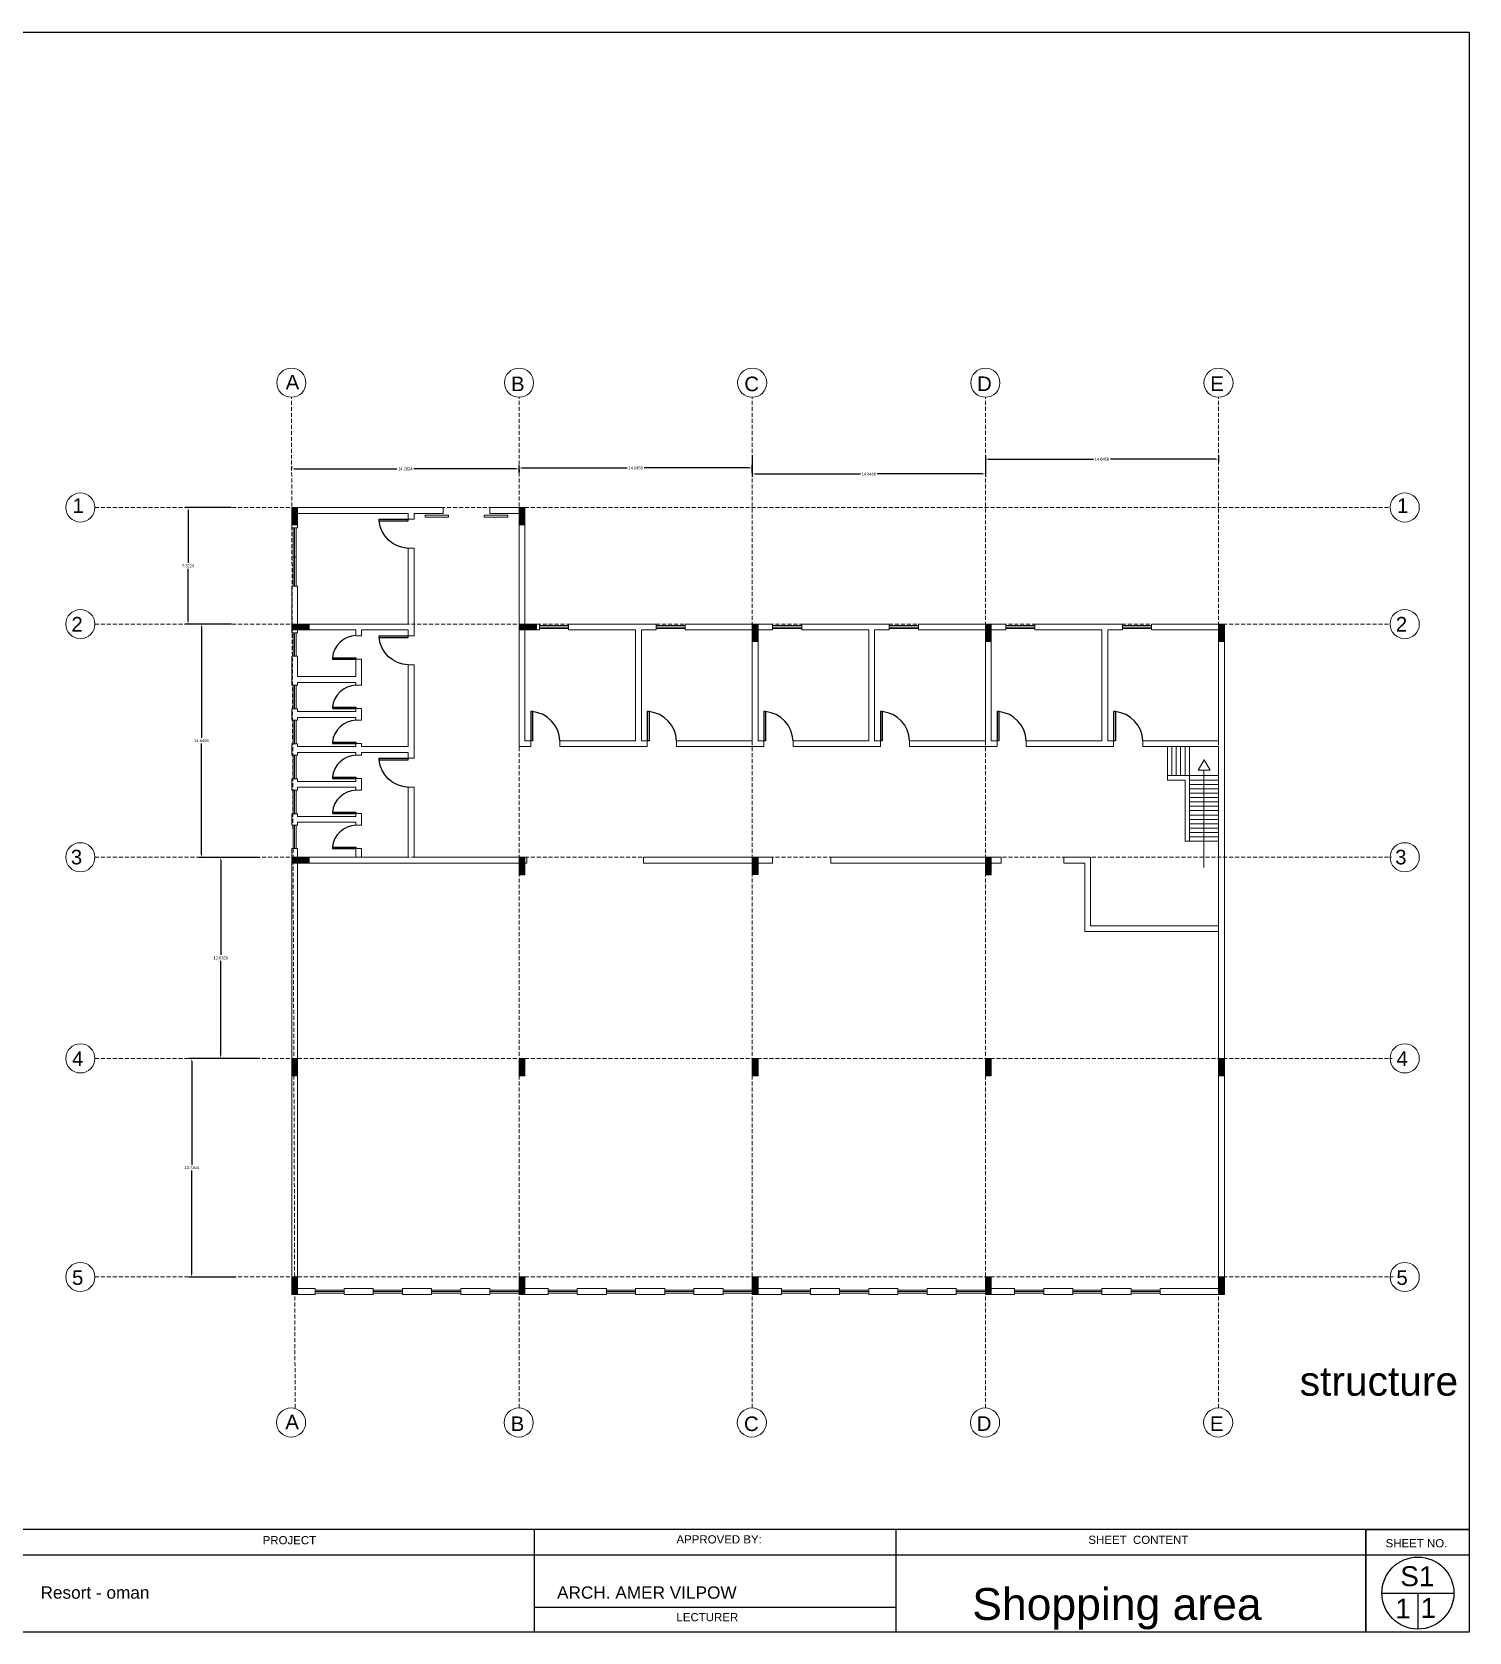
# Model space of a CAD drawing. Header units: inches. Extents: x 17 to 458, y 103 to 566.
# Drawn here: x 367.8 to 458.1, y 337.3 to 437.8 of the extents above; entities that cross this region are included whole.
import ezdxf

# ---------------------------------------------------------------- set-up
doc = ezdxf.new("R2010")
doc.units = ezdxf.units.IN
doc.header["$MEASUREMENT"] = 0
doc.linetypes.add('DASHED2', pattern=[0.375, 0.25, -0.125])
doc.layers.add('FUR', color=6, linetype='Continuous')
doc.styles.get("Standard").update_dxf_attribs({"font": 'arial.ttf'})
doc.dimstyles.get("Standard").update_dxf_attribs({"dimtxt": 0.18, "dimasz": 0.18, "dimexe": 0.18, "dimexo": 0.0625, "dimgap": 0.09, "dimtad": 0, "dimtih": 1, "dimtoh": 1, "dimdec": 4, "dimzin": 0, "dimdsep": 46, "dimtxsty": 'Standard', "dimcen": 0.09, "dimadec": 0, "dimazin": 0, "dimtfac": 1, "dimtdec": 4, "dimtofl": 0, "dimtmove": 0, "dimatfit": 3, "dimfxl": 1, "dimtolj": 1, "dimtzin": 0, "dimarcsym": 0})

# ---------------------------------------------------------------- blocks, each defined once
blk = doc.blocks.new('DESK4')
at = {"color": 0}
for p, q in [((0, 1), (-0.06, 1)), ((0, 0), (-0.06, 0))]:
    blk.add_line(p, q, dxfattribs=at)
blk.add_lwpolyline([(-0.06, 1), (-0.06, 0)], dxfattribs=at)
blk.add_lwpolyline([(0.945, 0, 0.376459), (0, 1), (0, 0)], format="xyb", dxfattribs=at)
blk = doc.blocks.new('*D197')
at = {"color": 0, "lineweight": -2, "transparency": 16777216}
for p, q in [((427.72, 411.2), (427.72, 410.8)), ((442.37, 411.2), (442.37, 410.8)), ((427.9, 410.98), (434.52, 410.98)), ((442.19, 410.98), (435.57, 410.98))]:
    blk.add_line(p, q, dxfattribs=at)
at = {"color": 0, "transparency": 16777216}
for points in [[(427.9, 411.01), (427.9, 410.95), (427.72, 410.98)], [(442.19, 411.01), (442.19, 410.95), (442.37, 410.98)]]:
    blk.add_solid(points, dxfattribs=at)
at = {"layer": 'Defpoints', "color": 0, "transparency": 16777216}
for p in [(427.72, 411.26), (442.37, 411.26), (427.72, 410.98)]:
    blk.add_point(p, dxfattribs=at)
at = {"color": 0, "transparency": 16777216, "insert": (435.04, 410.98), "char_height": 0.18, "attachment_point": 5}
blk.add_mtext('\\A1;14.6458', dxfattribs=at)
blk = doc.blocks.new('*D198')
at = {"color": 0, "lineweight": -2, "transparency": 16777216}
for p, q in [((413.07, 411.2), (413.07, 409.87)), ((427.72, 411.2), (427.72, 409.87)), ((413.25, 410.05), (419.87, 410.05)), ((427.54, 410.05), (420.92, 410.05))]:
    blk.add_line(p, q, dxfattribs=at)
at = {"color": 0, "transparency": 16777216}
for points in [[(413.25, 410.08), (413.25, 410.02), (413.07, 410.05)], [(427.54, 410.08), (427.54, 410.02), (427.72, 410.05)]]:
    blk.add_solid(points, dxfattribs=at)
at = {"layer": 'Defpoints', "color": 0, "transparency": 16777216}
for p in [(413.07, 411.26), (427.72, 411.26), (413.07, 410.05)]:
    blk.add_point(p, dxfattribs=at)
at = {"color": 0, "transparency": 16777216, "insert": (420.4, 410.05), "char_height": 0.18, "attachment_point": 5}
blk.add_mtext('\\A1;14.6458', dxfattribs=at)
blk = doc.blocks.new('*D199')
at = {"color": 0, "lineweight": -2, "transparency": 16777216}
for p, q in [((398.43, 410.12), (398.43, 410.61)), ((398.61, 410.43), (405.23, 410.43)), ((412.89, 410.43), (406.28, 410.43)), ((413.07, 410.12), (413.07, 410.61))]:
    blk.add_line(p, q, dxfattribs=at)
at = {"color": 0, "transparency": 16777216}
for points in [[(398.61, 410.46), (398.61, 410.4), (398.43, 410.43)], [(412.89, 410.46), (412.89, 410.4), (413.07, 410.43)]]:
    blk.add_solid(points, dxfattribs=at)
at = {"layer": 'Defpoints', "color": 0, "transparency": 16777216}
for p in [(398.43, 410.43), (398.43, 410.05), (413.07, 410.05)]:
    blk.add_point(p, dxfattribs=at)
at = {"color": 0, "transparency": 16777216, "insert": (405.75, 410.43), "char_height": 0.18, "attachment_point": 5}
blk.add_mtext('\\A1;14.6458', dxfattribs=at)
blk = doc.blocks.new('*D200')
at = {"color": 0, "lineweight": -2, "transparency": 16777216}
for p, q in [((384.15, 410.43), (384.15, 410.55)), ((384.33, 410.37), (390.76, 410.37)), ((398.25, 410.37), (391.81, 410.37)), ((398.43, 410.36), (398.43, 410.19))]:
    blk.add_line(p, q, dxfattribs=at)
at = {"color": 0, "transparency": 16777216}
for points in [[(384.33, 410.4), (384.33, 410.34), (384.15, 410.37)], [(398.25, 410.4), (398.25, 410.34), (398.43, 410.37)]]:
    blk.add_solid(points, dxfattribs=at)
at = {"layer": 'Defpoints', "color": 0, "transparency": 16777216}
for p in [(384.15, 410.37), (384.15, 410.37), (398.43, 410.43)]:
    blk.add_point(p, dxfattribs=at)
at = {"color": 0, "transparency": 16777216, "insert": (391.29, 410.37), "char_height": 0.18, "attachment_point": 5}
blk.add_mtext('\\A1;14.2824', dxfattribs=at)
blk = doc.blocks.new('*D201')
at = {"color": 0, "lineweight": -2, "transparency": 16777216}
for p, q in [((380.37, 407.94), (377.46, 407.94)), ((377.64, 407.76), (377.64, 404.46)), ((377.64, 400.8), (377.64, 404.1)), ((380.37, 400.62), (377.46, 400.62))]:
    blk.add_line(p, q, dxfattribs=at)
at = {"color": 0, "transparency": 16777216}
for points in [[(377.61, 407.76), (377.67, 407.76), (377.64, 407.94)], [(377.61, 400.8), (377.67, 400.8), (377.64, 400.62)]]:
    blk.add_solid(points, dxfattribs=at)
at = {"layer": 'Defpoints', "color": 0, "transparency": 16777216}
for p in [(380.44, 407.94), (377.64, 400.62), (380.44, 400.62)]:
    blk.add_point(p, dxfattribs=at)
at = {"color": 0, "transparency": 16777216, "insert": (377.64, 404.28), "char_height": 0.18, "attachment_point": 5}
blk.add_mtext('\\A1;7.3229', dxfattribs=at)
blk = doc.blocks.new('*D202')
at = {"color": 0, "lineweight": -2, "transparency": 16777216}
for p, q in [((380.37, 400.62), (378.3, 400.62)), ((378.48, 400.44), (378.48, 393.48)), ((378.48, 386.15), (378.48, 393.12)), ((380.37, 385.97), (378.3, 385.97))]:
    blk.add_line(p, q, dxfattribs=at)
at = {"color": 0, "transparency": 16777216}
for points in [[(378.45, 400.44), (378.51, 400.44), (378.48, 400.62)], [(378.45, 386.15), (378.51, 386.15), (378.48, 385.97)]]:
    blk.add_solid(points, dxfattribs=at)
at = {"layer": 'Defpoints', "color": 0, "transparency": 16777216}
for p in [(380.44, 400.62), (378.48, 385.97), (380.44, 385.97)]:
    blk.add_point(p, dxfattribs=at)
at = {"color": 0, "transparency": 16777216, "insert": (378.48, 393.3), "char_height": 0.18, "attachment_point": 5}
blk.add_mtext('\\A1;14.6458', dxfattribs=at)
blk = doc.blocks.new('*D203')
at = {"color": 0, "lineweight": -2, "transparency": 16777216}
for p, q in [((382.14, 385.97), (379.51, 385.97)), ((379.69, 385.79), (379.69, 379.84)), ((379.69, 373.52), (379.69, 379.48)), ((382.14, 373.34), (379.51, 373.34))]:
    blk.add_line(p, q, dxfattribs=at)
at = {"color": 0, "transparency": 16777216}
for points in [[(379.66, 385.79), (379.72, 385.79), (379.69, 385.97)], [(379.66, 373.52), (379.72, 373.52), (379.69, 373.34)]]:
    blk.add_solid(points, dxfattribs=at)
at = {"layer": 'Defpoints', "color": 0, "transparency": 16777216}
for p in [(382.21, 385.97), (379.69, 373.34), (382.21, 373.34)]:
    blk.add_point(p, dxfattribs=at)
at = {"color": 0, "transparency": 16777216, "insert": (379.69, 379.66), "char_height": 0.18, "attachment_point": 5}
blk.add_mtext('\\A1;12.6320', dxfattribs=at)
blk = doc.blocks.new('*D204')
at = {"color": 0, "lineweight": -2, "transparency": 16777216}
for p, q in [((380.66, 373.34), (377.69, 373.34)), ((377.87, 373.16), (377.87, 366.66)), ((377.87, 359.79), (377.87, 366.3)), ((380.66, 359.61), (377.69, 359.61))]:
    blk.add_line(p, q, dxfattribs=at)
at = {"color": 0, "transparency": 16777216}
for points in [[(377.84, 373.16), (377.9, 373.16), (377.87, 373.34)], [(377.84, 359.79), (377.9, 359.79), (377.87, 359.61)]]:
    blk.add_solid(points, dxfattribs=at)
at = {"layer": 'Defpoints', "color": 0, "transparency": 16777216}
for p in [(380.73, 373.34), (377.87, 359.61), (380.73, 359.61)]:
    blk.add_point(p, dxfattribs=at)
at = {"color": 0, "transparency": 16777216, "insert": (377.87, 366.48), "char_height": 0.18, "attachment_point": 5}
blk.add_mtext('\\A1;13.7304', dxfattribs=at)

msp = doc.modelspace()

# ---------------------------------------------------------------- hatches: boundary and pattern name
at = {"lineweight": 0}
h = msp.add_hatch(color=6, dxfattribs=at)
h.dxf.hatch_style = 1
h.paths.add_polyline_path([(384.52063, 407.94347), (384.15449, 407.94347), (384.15449, 406.84503), (384.52063, 406.84503)])
h = msp.add_hatch(color=6, dxfattribs=at)
h.dxf.hatch_style = 1
h.paths.add_polyline_path([(398.79397, 407.94347), (398.42782, 407.94347), (398.42782, 406.84503), (398.79397, 406.84503)])
h = msp.add_hatch(color=6, dxfattribs=at)
h.dxf.hatch_style = 1
h.paths.add_polyline_path([(385.2466, 400.25442), (385.2466, 400.62057), (384.14816, 400.62057), (384.14816, 400.25442)])
h = msp.add_hatch(color=6, dxfattribs=at)
h.dxf.hatch_style = 1
h.paths.add_polyline_path([(399.52626, 400.25442), (399.52626, 400.62057), (398.42782, 400.62057), (398.42782, 400.25442)])
h = msp.add_hatch(color=6, dxfattribs=at)
h.dxf.hatch_style = 1
h.paths.add_polyline_path([(413.43977, 400.62057), (413.07362, 400.62057), (413.07362, 399.52213), (413.43977, 399.52213)])
h = msp.add_hatch(color=6, dxfattribs=at)
h.dxf.hatch_style = 1
h.paths.add_polyline_path([(428.08557, 400.62057), (427.71943, 400.62057), (427.71943, 399.52213), (428.08557, 399.52213)])
h = msp.add_hatch(color=6, dxfattribs=at)
h.dxf.hatch_style = 1
h.paths.add_polyline_path([(442.73137, 400.62057), (442.36523, 400.62057), (442.36523, 399.52213), (442.73137, 399.52213)])
h = msp.add_hatch(color=6, dxfattribs=at)
h.dxf.hatch_style = 1
h.paths.add_polyline_path([(385.2466, 385.60862), (385.2466, 385.97477), (384.14816, 385.97477), (384.14816, 385.60862)])
h = msp.add_hatch(color=6, dxfattribs=at)
h.dxf.hatch_style = 1
h.paths.add_polyline_path([(398.42782, 384.87633), (398.79397, 384.87633), (398.79397, 385.97477), (398.42782, 385.97477)])
h = msp.add_hatch(color=6, dxfattribs=at)
h.dxf.hatch_style = 1
h.paths.add_polyline_path([(413.43977, 385.98674), (413.07362, 385.98674), (413.07362, 384.8883), (413.43977, 384.8883)])
h = msp.add_hatch(color=6, dxfattribs=at)
h.dxf.hatch_style = 1
h.paths.add_polyline_path([(427.71943, 384.87633), (428.08557, 384.87633), (428.08557, 385.97477), (427.71943, 385.97477)])
h = msp.add_hatch(color=6, dxfattribs=at)
h.dxf.hatch_style = 1
h.paths.add_polyline_path([(384.51431, 373.34276), (384.14816, 373.34276), (384.14816, 372.24433), (384.51431, 372.24433)])
h = msp.add_hatch(color=6, dxfattribs=at)
h.dxf.hatch_style = 1
h.paths.add_polyline_path([(398.79397, 373.34276), (398.42782, 373.34276), (398.42782, 372.24433), (398.79397, 372.24433)])
h = msp.add_hatch(color=6, dxfattribs=at)
h.dxf.hatch_style = 1
h.paths.add_polyline_path([(413.43977, 373.34276), (413.07362, 373.34276), (413.07362, 372.24433), (413.43977, 372.24433)])
h = msp.add_hatch(color=6, dxfattribs=at)
h.dxf.hatch_style = 1
h.paths.add_polyline_path([(428.08557, 373.34276), (427.71943, 373.34276), (427.71943, 372.24433), (428.08557, 372.24433)])
h = msp.add_hatch(color=6, dxfattribs=at)
h.dxf.hatch_style = 1
h.paths.add_polyline_path([(442.73137, 373.34276), (442.36523, 373.34276), (442.36523, 372.24433), (442.73137, 372.24433)])
h = msp.add_hatch(color=6, dxfattribs=at)
h.dxf.hatch_style = 1
h.paths.add_polyline_path([(384.51431, 359.61232), (384.14816, 359.61232), (384.14816, 358.51389), (384.51431, 358.51389)])
h = msp.add_hatch(color=6, dxfattribs=at)
h.dxf.hatch_style = 1
h.paths.add_polyline_path([(398.79854, 359.61232), (398.43239, 359.61232), (398.43239, 358.51389), (398.79854, 358.51389)])
h = msp.add_hatch(color=6, dxfattribs=at)
h.dxf.hatch_style = 1
h.paths.add_polyline_path([(413.43977, 359.61232), (413.07362, 359.61232), (413.07362, 358.51389), (413.43977, 358.51389)])
h = msp.add_hatch(color=6, dxfattribs=at)
h.dxf.hatch_style = 1
h.paths.add_polyline_path([(428.08693, 359.61232), (427.72078, 359.61232), (427.72078, 358.51389), (428.08693, 358.51389)])
h = msp.add_hatch(color=6, dxfattribs=at)
h.dxf.hatch_style = 1
h.paths.add_polyline_path([(442.73137, 359.61232), (442.36523, 359.61232), (442.36523, 358.51389), (442.73137, 358.51389)])

# ---------------------------------------------------------------- linework, layer by layer
at = {"color": 240, "true_color": 0xed1f24}
for p, q in [((303.05907, 437.80988), (458.09613, 437.80988)), ((458.09613, 437.80988), (458.09613, 337.31494)), ((458.09613, 343.75692), (303.05907, 343.75692)), ((399.38348, 343.75692), (399.38348, 337.31494)), ((422.08776, 343.75692), (422.08776, 337.31494)), ((422.08776, 343.75692), (422.08776, 337.31494)), ((451.62239, 343.75692), (451.62239, 337.31494)), ((458.09613, 342.14643), (309.53281, 342.14643)), ((399.38348, 342.14643), (399.38348, 337.31494)), ((422.08776, 338.86081), (399.38348, 338.86081)), ((458.09613, 337.31494), (303.05907, 337.31494)), ((458.09613, 337.31494), (303.05907, 337.31494))]:
    msp.add_line(p, q, dxfattribs=at)
at = {"color": 1, "linetype": 'DASHED2', "lineweight": 0}
for p, q in [((384.36587, 351.38716), (384.12861, 414.86743)), ((398.42782, 351.38716), (398.42782, 414.86743)), ((413.07362, 351.38716), (413.07362, 414.86743)), ((427.71943, 351.38716), (427.71943, 414.86743)), ((442.36523, 351.38716), (442.36523, 414.86743))]:
    msp.add_line(p, q, dxfattribs=at)
at = {"color": 18, "linetype": 'DASHED2', "lineweight": 0, "true_color": 0x000000}
for p, q in [((371.78894, 407.94347), (453.14377, 407.94347)), ((371.78894, 400.62057), (453.17114, 400.62057)), ((371.78894, 385.97477), (453.22588, 385.97477)), ((371.78894, 373.34276), (453.27309, 373.34276)), ((371.78894, 359.61232), (453.32441, 359.61232))]:
    msp.add_line(p, q, dxfattribs=at)
at = {"lineweight": 0}
for p, q in [((384.14816, 407.94347), (391.47106, 407.94347)), ((384.14816, 406.66196), (384.14816, 407.94347)), ((384.51431, 407.57732), (391.47106, 407.57732)), ((384.51431, 406.66196), (384.51431, 407.57732)), ((391.47106, 407.94347), (393.66793, 407.94347)), ((391.47106, 407.57732), (391.47106, 407.21118)), ((391.47106, 407.21118), (391.83721, 407.21118)), ((391.83721, 407.57732), (393.66793, 407.57732)), ((391.83721, 407.57732), (391.83721, 407.21118)), ((392.52408, 407.34081), (392.52408, 407.46896)), ((393.99552, 407.34081), (392.52408, 407.34081)), ((392.53094, 407.46896), (393.99552, 407.46896)), ((393.66793, 407.57732), (393.66793, 407.94347)), ((393.99552, 407.46896), (393.99552, 407.34081)), ((393.99552, 407.34081), (393.99552, 407.34081)), ((396.24796, 407.34081), (396.24796, 407.46896)), ((397.7194, 407.34081), (396.24796, 407.34081)), ((396.25482, 407.46896), (397.7194, 407.46896)), ((396.59709, 407.94347), (398.79397, 407.94347)), ((396.59709, 407.57732), (396.59709, 407.94347)), ((396.59709, 407.57732), (398.42782, 407.57732)), ((397.7194, 407.46896), (397.7194, 407.34081)), ((397.7194, 407.34081), (397.7194, 407.34081)), ((398.42782, 407.57732), (398.42782, 400.25442)), ((398.79397, 407.94347), (398.79397, 400.62057)), ((384.51431, 406.66196), (384.14816, 406.66196)), ((384.2397, 406.66196), (384.2397, 403.00051)), ((384.33124, 406.66196), (384.33124, 403.00051)), ((384.42277, 406.66196), (384.42277, 403.00051)), ((391.47106, 405.38045), (391.47106, 400.62057)), ((391.47106, 405.38045), (391.83721, 405.38045)), ((391.83721, 405.38045), (391.83721, 400.25442)), ((384.42277, 404.83124), (384.2397, 404.83124)), ((384.14816, 400.62057), (384.14816, 403.00051)), ((384.51431, 403.00051), (384.14816, 403.00051)), ((384.51431, 400.62057), (384.51431, 403.00051)), ((384.14816, 400.07051), (384.14816, 400.62057)), ((384.51431, 400.07051), (384.14816, 400.07051)), ((384.2397, 400.07051), (384.2397, 398.59871)), ((384.33124, 400.07051), (384.33124, 398.59871)), ((384.42277, 400.07051), (384.42277, 398.59871)), ((391.47106, 400.62057), (384.51431, 400.62057)), ((384.51431, 400.07051), (384.51431, 400.25442)), ((388.17576, 400.25442), (384.51431, 400.25442)), ((388.17576, 399.88828), (388.17576, 400.25442)), ((388.5419, 399.88828), (388.5419, 400.25442)), ((391.47106, 400.25442), (388.5419, 400.25442)), ((391.47106, 399.77887), (391.47106, 400.25442)), ((391.83721, 399.88828), (391.83721, 400.25442)), ((398.42782, 400.25442), (398.42782, 392.93152)), ((398.79397, 400.62057), (399.70933, 400.62057)), ((398.79397, 400.25442), (398.79397, 393.29767)), ((398.79397, 400.25442), (399.70933, 400.25442)), ((399.70933, 400.25442), (399.70933, 400.62057)), ((399.70933, 400.52903), (401.54005, 400.52903)), ((399.70933, 400.4375), (401.54005, 400.4375)), ((399.70933, 400.34596), (401.54005, 400.34596)), ((401.54005, 400.62057), (406.11687, 400.62057)), ((401.54005, 400.25442), (401.54005, 400.62057)), ((401.54005, 400.25442), (405.75072, 400.25442)), ((405.75072, 400.25442), (405.75072, 393.29767)), ((406.11687, 400.62057), (407.03223, 400.62057)), ((406.11687, 400.25442), (407.03223, 400.25442)), ((406.11687, 400.25442), (406.11687, 393.29767)), ((407.03223, 400.25442), (407.03223, 400.62057)), ((407.03223, 400.52903), (408.86295, 400.52903)), ((407.03223, 400.4375), (408.86295, 400.4375)), ((407.03223, 400.34596), (408.86295, 400.34596)), ((408.86295, 400.62057), (413.43977, 400.62057)), ((408.86295, 400.25442), (408.86295, 400.62057)), ((408.86295, 400.25442), (413.07362, 400.25442)), ((413.07362, 393.29767), (413.07362, 400.25442)), ((413.43977, 400.62057), (414.35513, 400.62057)), ((413.43977, 400.25442), (414.35513, 400.25442)), ((413.43977, 400.25442), (413.43977, 393.29767)), ((414.35513, 400.25442), (414.35513, 400.62057)), ((414.35513, 400.52903), (416.18586, 400.52903)), ((414.35513, 400.4375), (416.18586, 400.4375)), ((414.35513, 400.34596), (416.18586, 400.34596)), ((416.18586, 400.62057), (420.76267, 400.62057)), ((416.18586, 400.25442), (416.18586, 400.62057)), ((416.18586, 400.25442), (420.39652, 400.25442)), ((420.39652, 400.25442), (420.39652, 393.29767)), ((420.76267, 400.62057), (421.67803, 400.62057)), ((420.76267, 400.25442), (420.76267, 393.29767)), ((420.76267, 400.25442), (421.67803, 400.25442)), ((421.67803, 400.25442), (421.67803, 400.62057)), ((421.67803, 400.52903), (423.50876, 400.52903)), ((421.67803, 400.4375), (423.50876, 400.4375)), ((421.67803, 400.34596), (423.50876, 400.34596)), ((423.50876, 400.62057), (428.08557, 400.62057)), ((423.50876, 400.25442), (423.50876, 400.62057)), ((423.50876, 400.25442), (427.71943, 400.25442)), ((427.71943, 400.25442), (427.71943, 393.29767)), ((428.08557, 400.62057), (429.00093, 400.62057)), ((428.08557, 400.25442), (429.00093, 400.25442)), ((428.08557, 393.29767), (428.08557, 400.25442)), ((429.00093, 400.25442), (429.00093, 400.62057)), ((429.00093, 400.52903), (430.83166, 400.52903)), ((429.00093, 400.4375), (430.83166, 400.4375)), ((429.00093, 400.34596), (430.83166, 400.34596)), ((430.83166, 400.62057), (435.40847, 400.62057)), ((430.83166, 400.25442), (430.83166, 400.62057)), ((430.83166, 400.25442), (435.04233, 400.25442)), ((435.04233, 400.25442), (435.04233, 393.29767)), ((435.40847, 400.62057), (436.32383, 400.62057)), ((435.40847, 400.25442), (435.40847, 393.29767)), ((435.40847, 400.25442), (436.32383, 400.25442)), ((436.32383, 400.25442), (436.32383, 400.62057)), ((436.32383, 400.52903), (438.15456, 400.52903)), ((436.32383, 400.4375), (438.15456, 400.4375)), ((436.32383, 400.34596), (438.15456, 400.34596)), ((438.15456, 400.62057), (442.73137, 400.62057)), ((438.15456, 400.25442), (438.15456, 400.62057)), ((438.15456, 400.25442), (442.36523, 400.25442)), ((442.36523, 400.25442), (442.36523, 393.29767)), ((442.73137, 400.62057), (442.73137, 393.29767)), ((388.17576, 399.88828), (388.5419, 399.88828)), ((391.47106, 399.88828), (391.83721, 399.88828)), ((384.14816, 396.7752), (384.14816, 398.59871)), ((384.51431, 398.59871), (384.14816, 398.59871)), ((384.51431, 397.32526), (384.51431, 398.59871)), ((388.17576, 397.32526), (388.17576, 398.4237)), ((388.17576, 398.4237), (388.5419, 398.4237)), ((388.5419, 396.77604), (388.5419, 398.4237)), ((391.47106, 392.93152), (391.47106, 398.05755)), ((391.47106, 398.05755), (391.83721, 398.05755)), ((391.83721, 392.19923), (391.83721, 398.05755)), ((388.17576, 397.32526), (384.51431, 397.32526)), ((384.51431, 396.7752), (384.51431, 396.95912)), ((388.17576, 396.95912), (384.51431, 396.95912)), ((388.17576, 396.77604), (388.17576, 396.95912)), ((384.51431, 396.7752), (384.14816, 396.7752)), ((384.2397, 396.7752), (384.2397, 395.30341)), ((384.33124, 396.7752), (384.33124, 395.30341)), ((384.42277, 396.7752), (384.42277, 395.30341)), ((388.17576, 396.77604), (388.5419, 396.77604)), ((384.14816, 394.57833), (384.14816, 395.30341)), ((384.51431, 395.30341), (384.14816, 395.30341)), ((384.51431, 395.12839), (384.51431, 395.30341)), ((388.17576, 395.12839), (384.51431, 395.12839)), ((388.17576, 395.12839), (388.17576, 395.31146)), ((388.17576, 395.31146), (388.5419, 395.31146)), ((388.5419, 394.57917), (388.5419, 395.31146)), ((384.51431, 394.57833), (384.14816, 394.57833)), ((384.2397, 394.57833), (384.2397, 393.10653)), ((384.33124, 394.57833), (384.33124, 393.10653)), ((384.42277, 394.57833), (384.42277, 393.10653)), ((384.51431, 394.57833), (384.51431, 394.76225)), ((388.17576, 394.76225), (384.51431, 394.76225)), ((388.17576, 394.57917), (388.17576, 394.76225)), ((388.17576, 394.57917), (388.5419, 394.57917)), ((384.14816, 392.38146), (384.14816, 393.10653)), ((384.51431, 393.10653), (384.14816, 393.10653)), ((384.51431, 392.93152), (384.51431, 393.10653)), ((388.17576, 392.93152), (388.17576, 393.11459)), ((388.17576, 393.11459), (388.5419, 393.11459)), ((388.5419, 392.93152), (388.5419, 393.11459)), ((398.79397, 393.29767), (399.16011, 393.29767)), ((399.16011, 393.29767), (399.16011, 392.93152)), ((400.99084, 393.29767), (405.75072, 393.29767)), ((400.99084, 393.29767), (400.99084, 392.93152)), ((406.11687, 393.29767), (406.48301, 393.29767)), ((406.48301, 393.29767), (406.48301, 392.93152)), ((408.31374, 393.29767), (413.07362, 393.29767)), ((408.31374, 393.29767), (408.31374, 392.93152)), ((413.43977, 393.29767), (413.80591, 393.29767)), ((413.80591, 393.29767), (413.80591, 392.93152)), ((415.63664, 393.29767), (420.39652, 393.29767)), ((415.63664, 393.29767), (415.63664, 392.93152)), ((420.76267, 393.29767), (421.12881, 393.29767)), ((421.12881, 393.29767), (421.12881, 392.93152)), ((422.95954, 393.29767), (427.71943, 393.29767)), ((422.95954, 393.29767), (422.95954, 392.93152)), ((428.08557, 393.29767), (428.45172, 393.29767)), ((428.45172, 393.29767), (428.45172, 392.93152)), ((430.28244, 393.29767), (435.04233, 393.29767)), ((430.28244, 393.29767), (430.28244, 392.93152)), ((435.40847, 393.29767), (435.77462, 393.29767)), ((435.77462, 393.29767), (435.77462, 392.93152)), ((437.60534, 393.29767), (442.36523, 393.29767)), ((437.60534, 393.29767), (437.60534, 392.93152)), ((442.73137, 393.29767), (442.73137, 385.97477)), ((384.51431, 392.38146), (384.14816, 392.38146)), ((384.2397, 392.38146), (384.2397, 390.90966)), ((384.33124, 392.38146), (384.33124, 390.90966)), ((384.42277, 392.38146), (384.42277, 390.90966)), ((388.17576, 392.93152), (384.51431, 392.93152)), ((384.51431, 392.38146), (384.51431, 392.56538)), ((388.17576, 392.56538), (384.51431, 392.56538)), ((388.17576, 392.3823), (388.17576, 392.56538)), ((388.17576, 392.3823), (388.5419, 392.3823)), ((388.5419, 392.93152), (391.47106, 392.93152)), ((388.5419, 392.3823), (388.5419, 392.56538)), ((388.5419, 392.56538), (391.47106, 392.56538)), ((391.47106, 392.08983), (391.47106, 392.56538)), ((391.47106, 392.19923), (391.83721, 392.19923)), ((398.42782, 392.93152), (399.16011, 392.93152)), ((400.99084, 392.93152), (406.48301, 392.93152)), ((408.31374, 392.93152), (413.80591, 392.93152)), ((415.63664, 392.93152), (421.12881, 392.93152)), ((422.95954, 392.93152), (428.45172, 392.93152)), ((430.28244, 392.93152), (435.77462, 392.93152)), ((437.60534, 392.93152), (442.36523, 392.93152)), ((439.16146, 392.93152), (439.16146, 391.1008)), ((439.43607, 392.93152), (439.43607, 391.1008)), ((439.71068, 392.93152), (439.71068, 391.1008)), ((439.98529, 392.93152), (439.98529, 391.1008)), ((440.25989, 392.93152), (440.25989, 391.1008)), ((440.25989, 392.93152), (440.25989, 391.1008)), ((440.5345, 392.93152), (440.5345, 386.98166)), ((442.36523, 392.93152), (442.36523, 385.97477)), ((439.16146, 391.1008), (442.36523, 391.1008)), ((439.16146, 391.1008), (439.16146, 390.82619)), ((384.14816, 390.18459), (384.14816, 390.90966)), ((384.51431, 390.90966), (384.14816, 390.90966)), ((384.51431, 390.18459), (384.14816, 390.18459)), ((384.2397, 390.18459), (384.2397, 388.71279)), ((384.33124, 390.18459), (384.33124, 388.71279)), ((384.42277, 390.18459), (384.42277, 388.71279)), ((384.51431, 390.73465), (384.51431, 390.90966)), ((388.17576, 390.73465), (384.51431, 390.73465)), ((388.17576, 390.36851), (384.51431, 390.36851)), ((384.51431, 390.18459), (384.51431, 390.36851)), ((388.17576, 390.73465), (388.17576, 390.91772)), ((388.17576, 390.91772), (388.5419, 390.91772)), ((388.17576, 390.18543), (388.17576, 390.36851)), ((388.17576, 390.18543), (388.5419, 390.18543)), ((388.5419, 390.18543), (388.5419, 390.91772)), ((391.47106, 385.97477), (391.47106, 390.36851)), ((391.47106, 390.36851), (391.83721, 390.36851)), ((391.83721, 385.97477), (391.83721, 390.36851)), ((439.16146, 390.82619), (440.25989, 390.82619)), ((440.25989, 390.82619), (440.25989, 386.98166)), ((440.5345, 390.82619), (442.36523, 390.82619)), ((440.5345, 390.82619), (442.36523, 390.82619)), ((440.5345, 390.55158), (442.36523, 390.55158)), ((440.5345, 390.27697), (442.36523, 390.27697)), ((440.5345, 390.00236), (442.36523, 390.00236)), ((440.5345, 389.72775), (442.36523, 389.72775)), ((440.5345, 389.45314), (442.36523, 389.45314)), ((440.5345, 389.17853), (442.36523, 389.17853)), ((384.14816, 387.98772), (384.14816, 388.71279)), ((384.51431, 388.71279), (384.14816, 388.71279)), ((384.51431, 387.98772), (384.14816, 387.98772)), ((384.2397, 387.98772), (384.2397, 386.51592)), ((384.33124, 387.98772), (384.33124, 386.51592)), ((384.42277, 387.98772), (384.42277, 386.51592)), ((384.51431, 388.53778), (384.51431, 388.71279)), ((388.17576, 388.53778), (384.51431, 388.53778)), ((384.51431, 387.98772), (384.51431, 388.17164)), ((388.17576, 388.17164), (384.51431, 388.17164)), ((388.17576, 388.53778), (388.17576, 388.72085)), ((388.17576, 388.72085), (388.5419, 388.72085)), ((388.17576, 387.98856), (388.17576, 388.17164)), ((388.17576, 387.98856), (388.5419, 387.98856)), ((388.5419, 387.98856), (388.5419, 388.72085)), ((440.5345, 388.90393), (442.36523, 388.90393)), ((440.5345, 388.62932), (442.36523, 388.62932)), ((440.5345, 388.35471), (442.36523, 388.35471)), ((440.5345, 388.0801), (442.36523, 388.0801)), ((440.5345, 386.98166), (440.25989, 386.98166)), ((440.5345, 387.80549), (442.36523, 387.80549)), ((440.5345, 387.53088), (442.36523, 387.53088)), ((440.5345, 387.25627), (442.36523, 387.25627)), ((440.5345, 386.98166), (442.36523, 386.98166)), ((384.14816, 385.97477), (384.14816, 386.51592)), ((384.51431, 386.51592), (384.14816, 386.51592)), ((384.14816, 358.51389), (384.14816, 385.97477)), ((384.51431, 385.97477), (384.51431, 386.51592)), ((391.47106, 385.97477), (384.51431, 385.97477)), ((388.17576, 385.97477), (388.17576, 386.52398)), ((388.17576, 386.52398), (388.5419, 386.52398)), ((388.5419, 385.97477), (388.5419, 386.52398)), ((398.9235, 385.97477), (391.83721, 385.97477)), ((414.35613, 385.97477), (406.2464, 385.97477)), ((428.7171, 385.97477), (418.01758, 385.97477)), ((434.3264, 385.97477), (432.657, 385.97477)), ((432.657, 385.97477), (432.657, 385.60862)), ((434.3264, 385.97477), (434.3264, 385.60862)), ((434.3264, 385.97477), (434.3264, 381.67256)), ((442.36523, 385.60862), (442.36523, 385.97477)), ((442.73137, 385.97477), (442.73137, 358.51389)), ((384.51431, 358.88003), (384.51431, 385.60862)), ((391.83721, 385.60862), (384.51431, 385.60862)), ((398.9235, 385.60862), (384.51431, 385.60862)), ((414.35613, 385.60862), (406.2464, 385.60862)), ((428.7171, 385.60862), (418.01758, 385.60862)), ((433.96025, 385.60862), (432.657, 385.60862)), ((433.96025, 385.60862), (433.96025, 381.30642)), ((442.36523, 385.60862), (442.36523, 358.88003)), ((442.36523, 381.30642), (433.96025, 381.30642)), ((442.36523, 381.67256), (434.3264, 381.67256)), ((385.61274, 358.88003), (384.51431, 358.88003)), ((385.61274, 358.88003), (385.61274, 358.51389)), ((387.44347, 358.78849), (385.61274, 358.78849)), ((389.27419, 358.88003), (387.44347, 358.88003)), ((387.44347, 358.88003), (387.44347, 358.51389)), ((389.27419, 358.88003), (389.27419, 358.51389)), ((391.10492, 358.78849), (389.27419, 358.78849)), ((392.93564, 358.88003), (391.10492, 358.88003)), ((391.10492, 358.88003), (391.10492, 358.51389)), ((392.93564, 358.88003), (392.93564, 358.51389)), ((394.76637, 358.78849), (392.93564, 358.78849)), ((396.59709, 358.88003), (394.76637, 358.88003)), ((394.76637, 358.88003), (394.76637, 358.51389)), ((396.59709, 358.88003), (396.59709, 358.51389)), ((398.42782, 358.78849), (396.59709, 358.78849)), ((400.25855, 358.88003), (398.42782, 358.88003)), ((398.42782, 358.88003), (398.42782, 358.51389)), ((400.25855, 358.88003), (400.25855, 358.51389)), ((402.08927, 358.78849), (400.25855, 358.78849)), ((403.92, 358.88003), (402.08927, 358.88003)), ((402.08927, 358.88003), (402.08927, 358.51389)), ((403.92, 358.88003), (403.92, 358.51389)), ((405.75072, 358.78849), (403.92, 358.78849)), ((407.58145, 358.88003), (405.75072, 358.88003)), ((405.75072, 358.88003), (405.75072, 358.51389)), ((407.58145, 358.88003), (407.58145, 358.51389)), ((409.41217, 358.78849), (407.58145, 358.78849)), ((411.2429, 358.88003), (409.41217, 358.88003)), ((409.41217, 358.88003), (409.41217, 358.51389)), ((411.2429, 358.88003), (411.2429, 358.51389)), ((413.07362, 358.78849), (411.2429, 358.78849)), ((414.90435, 358.88003), (413.07362, 358.88003)), ((413.07362, 358.88003), (413.07362, 358.51389)), ((414.90435, 358.88003), (414.90435, 358.51389)), ((416.73507, 358.78849), (414.90435, 358.78849)), ((418.5658, 358.88003), (416.73507, 358.88003)), ((416.73507, 358.88003), (416.73507, 358.51389)), ((418.5658, 358.88003), (418.5658, 358.51389)), ((420.39652, 358.78849), (418.5658, 358.78849)), ((422.22725, 358.88003), (420.39652, 358.88003)), ((420.39652, 358.88003), (420.39652, 358.51389)), ((422.22725, 358.88003), (422.22725, 358.51389)), ((424.05797, 358.78849), (422.22725, 358.78849)), ((425.8887, 358.88003), (424.05797, 358.88003)), ((424.05797, 358.88003), (424.05797, 358.51389)), ((425.8887, 358.88003), (425.8887, 358.51389)), ((427.71943, 358.78849), (425.8887, 358.78849)), ((429.55015, 358.88003), (427.71943, 358.88003)), ((427.71943, 358.88003), (427.71943, 358.51389)), ((429.55015, 358.88003), (429.55015, 358.51389)), ((431.38088, 358.78849), (429.55015, 358.78849)), ((433.2116, 358.88003), (431.38088, 358.88003)), ((431.38088, 358.88003), (431.38088, 358.51389)), ((433.2116, 358.88003), (433.2116, 358.51389)), ((435.04233, 358.78849), (433.2116, 358.78849)), ((436.87305, 358.88003), (435.04233, 358.88003)), ((435.04233, 358.88003), (435.04233, 358.51389)), ((436.87305, 358.88003), (436.87305, 358.51389)), ((438.70378, 358.78849), (436.87305, 358.78849)), ((442.36523, 358.88003), (438.70378, 358.88003)), ((438.70378, 358.88003), (438.70378, 358.51389)), ((385.61274, 358.51389), (384.14816, 358.51389)), ((387.44347, 358.69696), (385.61274, 358.69696)), ((387.44347, 358.60542), (385.61274, 358.60542)), ((389.27419, 358.51389), (387.44347, 358.51389)), ((391.10492, 358.69696), (389.27419, 358.69696)), ((391.10492, 358.60542), (389.27419, 358.60542)), ((392.93564, 358.51389), (391.10492, 358.51389)), ((394.76637, 358.69696), (392.93564, 358.69696)), ((394.76637, 358.60542), (392.93564, 358.60542)), ((396.59709, 358.51389), (394.76637, 358.51389)), ((398.42782, 358.69696), (396.59709, 358.69696)), ((398.42782, 358.60542), (396.59709, 358.60542)), ((400.25855, 358.51389), (398.42782, 358.51389)), ((402.08927, 358.69696), (400.25855, 358.69696)), ((402.08927, 358.60542), (400.25855, 358.60542)), ((403.92, 358.51389), (402.08927, 358.51389)), ((405.75072, 358.69696), (403.92, 358.69696)), ((405.75072, 358.60542), (403.92, 358.60542)), ((407.58145, 358.51389), (405.75072, 358.51389)), ((409.41217, 358.69696), (407.58145, 358.69696)), ((409.41217, 358.60542), (407.58145, 358.60542)), ((411.2429, 358.51389), (409.41217, 358.51389)), ((413.07362, 358.69696), (411.2429, 358.69696)), ((413.07362, 358.60542), (411.2429, 358.60542)), ((414.90435, 358.51389), (413.07362, 358.51389)), ((416.73507, 358.69696), (414.90435, 358.69696)), ((416.73507, 358.60542), (414.90435, 358.60542)), ((418.5658, 358.51389), (416.73507, 358.51389)), ((420.39652, 358.69696), (418.5658, 358.69696)), ((420.39652, 358.60542), (418.5658, 358.60542)), ((422.22725, 358.51389), (420.39652, 358.51389)), ((424.05797, 358.69696), (422.22725, 358.69696)), ((424.05797, 358.60542), (422.22725, 358.60542)), ((425.8887, 358.51389), (424.05797, 358.51389)), ((427.71943, 358.69696), (425.8887, 358.69696)), ((427.71943, 358.60542), (425.8887, 358.60542)), ((429.55015, 358.51389), (427.71943, 358.51389)), ((431.38088, 358.69696), (429.55015, 358.69696)), ((431.38088, 358.60542), (429.55015, 358.60542)), ((433.2116, 358.51389), (431.38088, 358.51389)), ((435.04233, 358.69696), (433.2116, 358.69696)), ((435.04233, 358.60542), (433.2116, 358.60542)), ((436.87305, 358.51389), (435.04233, 358.51389)), ((438.70378, 358.69696), (436.87305, 358.69696)), ((438.70378, 358.60542), (436.87305, 358.60542)), ((442.73137, 358.51389), (438.70378, 358.51389))]:
    msp.add_line(p, q, dxfattribs=at)
at = {"color": 6, "lineweight": 0}
for p, q in [((384.15449, 407.94347), (384.52063, 407.94347)), ((384.15449, 406.84503), (384.15449, 407.94347)), ((384.52063, 407.94347), (384.52063, 406.84503)), ((398.42782, 407.94347), (398.79397, 407.94347)), ((398.42782, 406.84503), (398.42782, 407.94347)), ((398.79397, 407.94347), (398.79397, 406.84503)), ((384.52063, 406.84503), (384.15449, 406.84503)), ((398.79397, 406.84503), (398.42782, 406.84503)), ((384.14816, 400.62057), (385.2466, 400.62057)), ((384.14816, 400.25442), (384.14816, 400.62057)), ((385.2466, 400.25442), (384.14816, 400.25442)), ((385.2466, 400.62057), (385.2466, 400.25442)), ((398.42782, 400.62057), (399.52626, 400.62057)), ((398.42782, 400.25442), (398.42782, 400.62057)), ((399.52626, 400.25442), (398.42782, 400.25442)), ((399.52626, 400.62057), (399.52626, 400.25442)), ((413.07362, 400.62057), (413.43977, 400.62057)), ((413.07362, 399.52213), (413.07362, 400.62057)), ((413.43977, 400.62057), (413.43977, 399.52213)), ((427.71943, 400.62057), (428.08557, 400.62057)), ((427.71943, 399.52213), (427.71943, 400.62057)), ((428.08557, 400.62057), (428.08557, 399.52213)), ((442.36523, 400.62057), (442.73137, 400.62057)), ((442.36523, 399.52213), (442.36523, 400.62057)), ((442.73137, 400.62057), (442.73137, 399.52213)), ((413.43977, 399.52213), (413.07362, 399.52213)), ((428.08557, 399.52213), (427.71943, 399.52213)), ((442.73137, 399.52213), (442.36523, 399.52213)), ((384.14816, 385.97477), (385.2466, 385.97477)), ((384.14816, 385.60862), (384.14816, 385.97477)), ((385.2466, 385.97477), (385.2466, 385.60862)), ((398.42782, 385.97477), (398.79397, 385.97477)), ((398.42782, 384.87633), (398.42782, 385.97477)), ((398.79397, 385.97477), (398.79397, 384.87633)), ((398.9235, 385.97477), (398.9235, 385.60862)), ((406.2464, 385.97477), (406.2464, 385.60862)), ((413.07362, 385.98674), (413.43977, 385.98674)), ((413.07362, 384.8883), (413.07362, 385.98674)), ((413.43977, 385.98674), (413.43977, 384.8883)), ((414.35613, 385.97477), (414.35613, 385.60862)), ((418.01758, 385.97477), (418.01758, 385.60862)), ((427.71943, 385.97477), (428.08557, 385.97477)), ((427.71943, 384.87633), (427.71943, 385.97477)), ((428.08557, 385.97477), (428.08557, 384.87633)), ((428.7171, 385.97477), (428.7171, 385.60862)), ((385.2466, 385.60862), (384.14816, 385.60862)), ((398.79397, 384.87633), (398.42782, 384.87633)), ((413.43977, 384.8883), (413.07362, 384.8883)), ((428.08557, 384.87633), (427.71943, 384.87633)), ((384.14816, 373.34276), (384.51431, 373.34276)), ((384.14816, 372.24433), (384.14816, 373.34276)), ((384.51431, 373.34276), (384.51431, 372.24433)), ((398.42782, 373.34276), (398.79397, 373.34276)), ((398.42782, 372.24433), (398.42782, 373.34276)), ((398.79397, 373.34276), (398.79397, 372.24433)), ((413.07362, 373.34276), (413.43977, 373.34276)), ((413.07362, 372.24433), (413.07362, 373.34276)), ((413.43977, 373.34276), (413.43977, 372.24433)), ((427.71943, 373.34276), (428.08557, 373.34276)), ((427.71943, 372.24433), (427.71943, 373.34276)), ((428.08557, 373.34276), (428.08557, 372.24433)), ((442.36523, 373.34276), (442.73137, 373.34276)), ((442.36523, 372.24433), (442.36523, 373.34276)), ((442.73137, 373.34276), (442.73137, 372.24433)), ((384.51431, 372.24433), (384.14816, 372.24433)), ((398.79397, 372.24433), (398.42782, 372.24433)), ((413.43977, 372.24433), (413.07362, 372.24433)), ((428.08557, 372.24433), (427.71943, 372.24433)), ((442.73137, 372.24433), (442.36523, 372.24433)), ((384.14816, 359.61232), (384.51431, 359.61232)), ((384.14816, 358.51389), (384.14816, 359.61232)), ((384.51431, 359.61232), (384.51431, 358.51389)), ((398.43239, 359.61232), (398.79854, 359.61232)), ((398.43239, 358.51389), (398.43239, 359.61232)), ((398.79854, 359.61232), (398.79854, 358.51389)), ((413.07362, 359.61232), (413.43977, 359.61232)), ((413.07362, 358.51389), (413.07362, 359.61232)), ((413.43977, 359.61232), (413.43977, 358.51389)), ((427.72078, 359.61232), (428.08693, 359.61232)), ((427.72078, 358.51389), (427.72078, 359.61232)), ((428.08693, 359.61232), (428.08693, 358.51389)), ((442.36523, 359.61232), (442.73137, 359.61232)), ((442.36523, 358.51389), (442.36523, 359.61232)), ((442.73137, 359.61232), (442.73137, 358.51389)), ((384.51431, 358.51389), (384.14816, 358.51389)), ((398.79854, 358.51389), (398.43239, 358.51389)), ((413.43977, 358.51389), (413.07362, 358.51389)), ((428.08693, 358.51389), (427.72078, 358.51389)), ((442.73137, 358.51389), (442.36523, 358.51389))]:
    msp.add_line(p, q, dxfattribs=at)
at = {"color": 2, "lineweight": 0}
msp.add_line((441.44987, 385.33401), (441.44987, 391.44531), dxfattribs=at)
at = {"color": 8}
for p, q in [((452.62295, 339.75995), (457.14603, 339.75995)), ((454.88449, 339.75995), (454.88449, 337.49841))]:
    msp.add_line(p, q, dxfattribs=at)
at = {"color": 2, "lineweight": 0}
msp.add_lwpolyline([(441.07606, 391.44531), (441.45716, 392.10539), (441.83825, 391.44531)], close=True, dxfattribs=at)
at = {"color": 240, "true_color": 0xed1f24}
msp.add_lwpolyline([(451.62239, 343.75692), (458.09613, 343.75692), (458.09613, 337.31494), (451.62239, 337.31494)], close=True, dxfattribs=at)
at = {"color": 1, "lineweight": 0}
for centre in [(384.12861, 415.78279), (398.42782, 415.78279), (413.07362, 415.78279), (427.71943, 415.78279), (442.36523, 415.78279), (370.87358, 407.94347), (454.05913, 407.94347), (370.87358, 400.62057), (454.05913, 400.62057), (370.87358, 385.97477), (454.05913, 385.97477), (370.87358, 373.34276), (454.05913, 373.34276), (370.87358, 359.61232), (454.05913, 359.61232), (384.10836, 350.47201), (398.40757, 350.47202), (413.05338, 350.47202), (427.69918, 350.47202), (442.34498, 350.47202)]:
    msp.add_circle(centre, 0.91536, dxfattribs=at)
at = {"color": 8}
msp.add_circle((454.88449, 339.75995), 2.26154, dxfattribs=at)

# ---------------------------------------------------------------- block references
at = {"layer": 'FUR', "color": 40, "lineweight": 0, "true_color": 0xf8d731, "rotation": 90}
for p, xscale, yscale, zscale in [((391.47106, 407.10178), -1.823402188492004, 1.823402188492004, 1.823402188492004), ((388.17576, 398.51157), 1.464580263751551, 1.464580263751551, 1.464580263751551), ((391.47106, 399.77887), -1.823402188492004, 1.823402188492004, 1.823402188492004), ((388.17576, 395.39934), 1.464580263751551, 1.464580263751551, 1.464580263751551), ((388.17576, 393.20247), 1.464580263751551, 1.464580263751551, 1.464580263751551), ((388.17576, 391.0056), 1.464580263751551, 1.464580263751551, 1.464580263751551), ((391.47106, 392.08983), -1.823402188492004, 1.823402188492004, 1.823402188492004), ((388.17576, 388.80873), 1.464580263751551, 1.464580263751551, 1.464580263751551), ((388.17576, 386.61186), 1.464580263751551, 1.464580263751551, 1.464580263751551)]:
    msp.add_blockref('DESK4', p, dxfattribs=dict(at, xscale=xscale, yscale=yscale, zscale=zscale))
at = {"layer": 'FUR', "color": 40, "lineweight": 0, "true_color": 0xf8d731, "xscale": 1.823402188492004, "yscale": 1.823402188492004, "zscale": 1.823402188492004}
for p in [(399.26951, 393.29767), (406.59242, 393.29767), (413.91532, 393.29767), (421.23822, 393.29767), (428.56112, 393.29767), (435.88402, 393.29767)]:
    msp.add_blockref('DESK4', p, dxfattribs=at)

# ---------------------------------------------------------------- texts
at = {"color": 1, "lineweight": 0}
for s, p in [('A', (383.76966, 415.3591)), ('B', (397.92532, 415.25151)), ('C', (412.57711, 415.24904)), ('D', (427.19644, 415.25989)), ('E', (441.84225, 415.25989)), ('1', (370.38524, 407.60562)), ('1', (453.57079, 407.60562)), ('2', (370.31538, 400.15545)), ('2', (453.50093, 400.15545)), ('3', (370.27368, 385.52894)), ('3', (453.45923, 385.52894)), ('4', (370.35357, 372.8693)), ('4', (453.53912, 372.8693)), ('5', (370.35034, 359.11656)), ('5', (453.53589, 359.11656)), ('A', (383.74941, 350.04832)), ('B', (397.90507, 349.94073)), ('C', (412.55686, 349.93827)), ('D', (427.1762, 349.94911)), ('E', (441.822, 349.94911))]:
    msp.add_text(s, height=0.91536, dxfattribs=at).set_placement(p)
at = {"color": 18, "true_color": 0x000000}
for s, height, p in [('PROJECT', 0.515359, (382.32444, 342.82405)), ('APPROVED BY:', 0.5153587, (408.31651, 342.87566)), ('SHEET  CONTENT', 0.5153587, (434.19014, 342.84745)), ('SHEET NO.', 0.515359, (452.85678, 342.63288)), ('LECTURER', 0.515359, (408.31651, 337.99179))]:
    msp.add_text(s, height=height, dxfattribs=at).set_placement(p)
at = {"color": 140}
msp.add_text('S1', height=1.252322, dxfattribs=at).set_placement((453.78116, 340.19322))
at = {"color": 3}
for s, p in [('Resort - oman', (368.37141, 339.40689)), ('ARCH. AMER VILPOW', (400.8158, 339.40689))]:
    msp.add_text(s, height=0.773038, dxfattribs=at).set_placement(p)
at = {"color": 1}
for p in [(453.47001, 338.16314), (455.05117, 338.19718)]:
    msp.add_text('1', height=1.25232, dxfattribs=at).set_placement(p)
at = {"lineweight": 0, "insert": (447.46346, 353.98983), "char_height": 1.830725, "width": 47.1492135, "attachment_point": 1}
msp.add_mtext('structure', dxfattribs=at)
at = {"lineweight": 0, "insert": (426.89718, 340.07357), "char_height": 2, "attachment_point": 1}
msp.add_mtext_dynamic_manual_height_columns('Shopping area', width=19.5565234, gutter_width=1, heights=[0], dxfattribs=at)

# ---------------------------------------------------------------- dimensions: what is measured, and where the dimension line sits
at = {"color": 6}
for base, p1, p2, picture, middle in [((413.07362, 410.05336), (427.71943, 411.26316), (413.07362, 411.26316), '*D198', (420.39652, 410.05336)), ((427.71943, 410.98398), (442.36523, 411.26316), (427.71943, 411.26316), '*D197', (435.04233, 410.98398)), ((384.14541, 410.37223), (398.42782, 410.42561), (384.14541, 410.37223), '*D200', (391.28662, 410.37223)), ((398.42782, 410.42561), (413.07362, 410.05336), (398.42782, 410.05336), '*D199', (405.75072, 410.42561))]:
    dim = msp.add_linear_dim(base=base, p1=p1, p2=p2, dimstyle='Standard', dxfattribs=at)
    dim.commit()
    dim.dimension.update_dxf_attribs({"geometry": picture, "text_midpoint": middle})
for base, p1, p2, picture, middle in [((377.64182, 400.62057), (380.43729, 407.94347), (380.43729, 400.62057), '*D201', (377.64182, 404.28202)), ((378.48046, 385.97477), (380.43729, 400.62057), (380.43729, 385.97477), '*D202', (378.48046, 393.29767)), ((379.69135, 373.34276), (382.20727, 385.97477), (382.20727, 373.34276), '*D203', (379.69135, 379.65876)), ((377.86946, 359.61232), (380.72733, 373.34276), (380.72733, 359.61232), '*D204', (377.86946, 366.47754))]:
    dim = msp.add_linear_dim(base=base, p1=p1, p2=p2, angle=90, dimstyle='Standard', dxfattribs=at)
    dim.commit()
    dim.dimension.update_dxf_attribs({"geometry": picture, "text_midpoint": middle})

doc.saveas('drawing.dxf')
